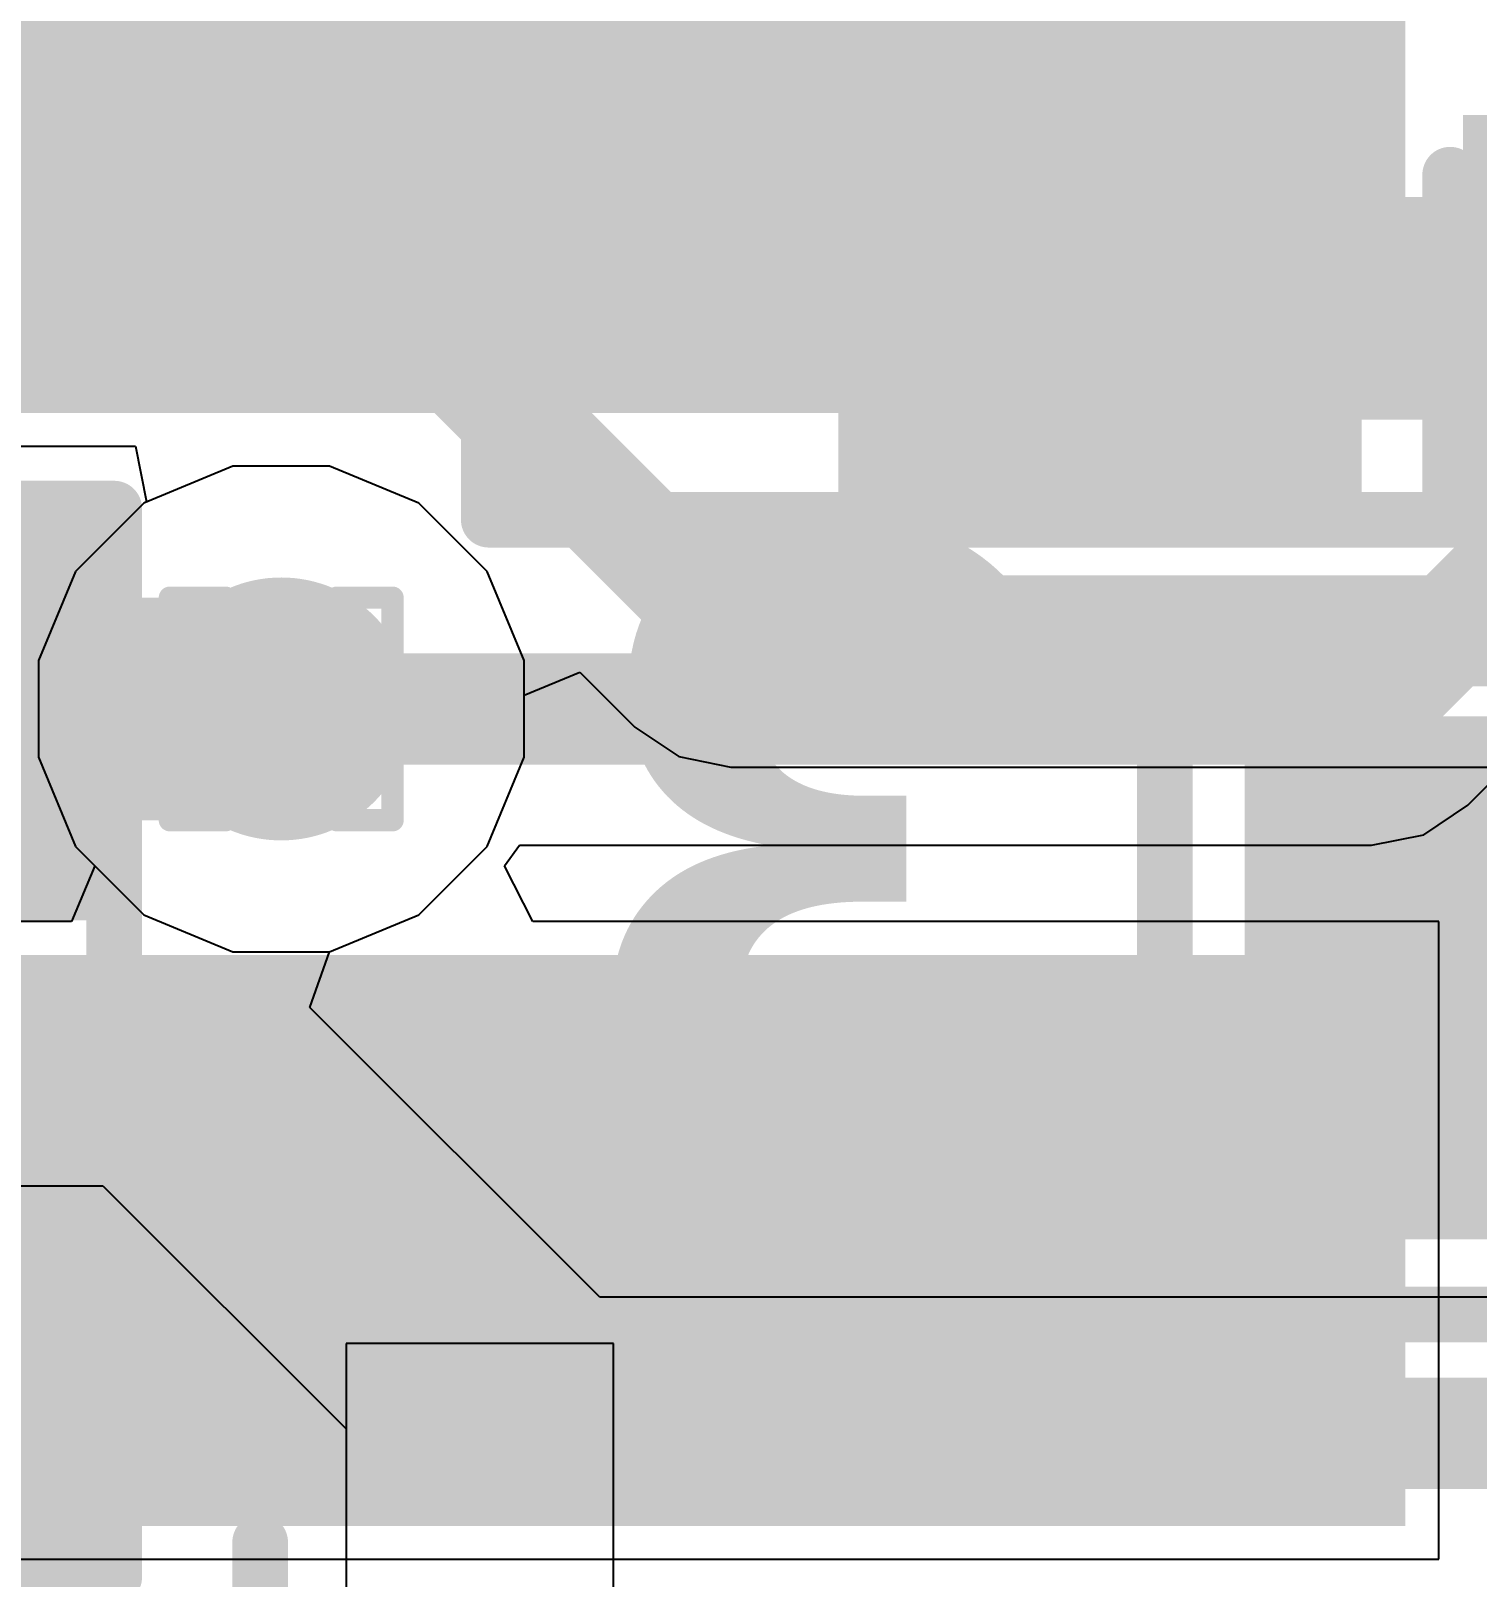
# Model space of a CAD drawing. Header units: inches. Extents: x -6 to 328, y -6 to 90.
# Drawn here: x 8.486 to 11.785, y 17.693 to 21.222 of the extents above; entities that cross this region are included whole.
import ezdxf

# ---------------------------------------------------------------- set-up
doc = ezdxf.new("R2010")
doc.units = ezdxf.units.IN
for name, color, linetype in [('Bottom Layer', 5, 'Continuous'), ('Bottom Overlay', 54, 'Continuous'), ('Bottom Paste', 16, 'Continuous'), ('Bottom Solder', 6, 'Continuous'), ('Drill Drawing', 1, 'Continuous'), ('GND', 76, 'Continuous'), ('PWR', 16, 'Continuous'), ('Top Layer', 1, 'Continuous'), ('Top Overlay', 2, 'Continuous'), ('Top Paste', 8, 'Continuous'), ('Top Solder', 216, 'Continuous'), ('Via Holes', 16, 'Continuous')]:
    doc.layers.add(name, color=color, linetype=linetype)
doc.styles.add('Arial_Bold', font='', dxfattribs={"height": 0.2})
doc.styles.get('Arial_Bold').set_extended_font_data('Arial', bold=True)

# ---------------------------------------------------------------- blocks, each defined once
blk = doc.blocks.new('R___0603_B_25')
at = {"layer": 'Bottom Layer'}
for points in [[(-1.143, -0.4445), (-1.143, 0.4445), (-0.381, 0.4445), (-0.381, -0.4445)], [(0.381, -0.4445), (0.381, 0.4445), (1.143, 0.4445), (1.143, -0.4445)]]:
    blk.add_hatch(color=5, dxfattribs=at).paths.add_polyline_path(points)
at = {"layer": 'Bottom Paste'}
for points in [[(-1.143, -0.4445), (-1.143, 0.4445), (-0.381, 0.4445), (-0.381, -0.4445)], [(0.381, -0.4445), (0.381, 0.4445), (1.143, 0.4445), (1.143, -0.4445)]]:
    blk.add_hatch(color=16, dxfattribs=at).paths.add_polyline_path(points)
at = {"layer": 'Bottom Solder'}
for points in [[(-1.2446, -0.5461), (-1.2446, 0.5461), (-0.2794, 0.5461), (-0.2794, -0.5461)], [(0.2794, -0.5461), (0.2794, 0.5461), (1.2446, 0.5461), (1.2446, -0.5461)]]:
    blk.add_hatch(color=6, dxfattribs=at).paths.add_polyline_path(points)
at = {"layer": 'Bottom Overlay'}
for points in [[(1.2192, 0.5334, 0.127, 0.127, 0), (-1.2192, 0.5334, 0.127, 0.127, 0)], [(-1.2192, -0.5334, 0.127, 0.127, 0), (-1.2192, 0.5334, 0.127, 0.127, 0)], [(1.2192, -0.5334, 0.127, 0.127, 0), (1.2192, 0.5334, 0.127, 0.127, 0)], [(1.2192, -0.5334, 0.127, 0.127, 0), (-1.2192, -0.5334, 0.127, 0.127, 0)]]:
    blk.add_lwpolyline(points, format="xyseb", dxfattribs=at)
for points in [[(-1.25095, 0.5334, 0.0635, 0.0635, 1), (-1.18745, 0.5334, 0.0635, 0.0635, 1)], [(-1.25095, 0.5334, 0.0635, 0.0635, 1), (-1.18745, 0.5334, 0.0635, 0.0635, 1)], [(1.18745, 0.5334, 0.0635, 0.0635, 1), (1.25095, 0.5334, 0.0635, 0.0635, 1)], [(1.18745, 0.5334, 0.0635, 0.0635, 1), (1.25095, 0.5334, 0.0635, 0.0635, 1)], [(-1.25095, -0.5334, 0.0635, 0.0635, 1), (-1.18745, -0.5334, 0.0635, 0.0635, 1)], [(-1.25095, -0.5334, 0.0635, 0.0635, 1), (-1.18745, -0.5334, 0.0635, 0.0635, 1)], [(1.18745, -0.5334, 0.0635, 0.0635, 1), (1.25095, -0.5334, 0.0635, 0.0635, 1)], [(1.18745, -0.5334, 0.0635, 0.0635, 1), (1.25095, -0.5334, 0.0635, 0.0635, 1)]]:
    blk.add_lwpolyline(points, format="xyseb", close=True, dxfattribs=at)
blk = doc.blocks.new('HR963370A_51')
at = {"layer": 'Top Layer'}
for points in [[(-6, 6.15), (-7.1, 6.15), (-7.1, 10.35), (-6, 10.35)], [(-3.46, 6.15), (-4.56, 6.15), (-4.56, 10.35), (-3.46, 10.35)]]:
    blk.add_hatch(color=1, dxfattribs=at).paths.add_polyline_path(points)
at = {"layer": 'Top Paste'}
for points in [[(-6, 6.15), (-7.1, 6.15), (-7.1, 10.35), (-6, 10.35)], [(-3.46, 6.15), (-4.56, 6.15), (-4.56, 10.35), (-3.46, 10.35)]]:
    blk.add_hatch(color=8, dxfattribs=at).paths.add_polyline_path(points)
at = {"layer": 'Top Solder'}
for points in [[(-5.8984, 6.0484), (-7.2016, 6.0484), (-7.2016, 10.4516), (-5.8984, 10.4516)], [(-3.3584, 6.0484), (-4.6616, 6.0484), (-4.6616, 10.4516), (-3.3584, 10.4516)]]:
    blk.add_hatch(color=216, dxfattribs=at).paths.add_polyline_path(points)
at = {"layer": 'Top Overlay'}
blk.add_lwpolyline([(-8.1788, 8.6614, 0.127, 0.127, 0), (-7.239, 8.6614, 0.127, 0.127, 0)], format="xyseb", dxfattribs=at)
blk.add_lwpolyline([(-7.2707, 8.6614, 0.0635, 0.0635, 1), (-7.2072, 8.6614, 0.0635, 0.0635, 1)], format="xyseb", close=True, dxfattribs=at)
blk = doc.blocks.new('C___0603_B_73')
at = {"layer": 'Bottom Layer'}
for points in [[(-1.143, -0.4445), (-1.143, 0.4445), (-0.381, 0.4445), (-0.381, -0.4445)], [(0.381, -0.4445), (0.381, 0.4445), (1.143, 0.4445), (1.143, -0.4445)]]:
    blk.add_hatch(color=5, dxfattribs=at).paths.add_polyline_path(points)
at = {"layer": 'Bottom Paste'}
for points in [[(-1.143, -0.4445), (-1.143, 0.4445), (-0.381, 0.4445), (-0.381, -0.4445)], [(0.381, -0.4445), (0.381, 0.4445), (1.143, 0.4445), (1.143, -0.4445)]]:
    blk.add_hatch(color=16, dxfattribs=at).paths.add_polyline_path(points)
at = {"layer": 'Bottom Solder'}
for points in [[(-1.203, -0.5045), (-1.203, 0.5045), (-0.321, 0.5045), (-0.321, -0.5045)], [(0.321, -0.5045), (0.321, 0.5045), (1.203, 0.5045), (1.203, -0.5045)]]:
    blk.add_hatch(color=6, dxfattribs=at).paths.add_polyline_path(points)
at = {"layer": 'Bottom Overlay'}
for points in [[(-1.2446, 0.5334, 0.127, 0.127, 0), (-0.4572, 0.5334, 0.127, 0.127, 0)], [(-1.2446, 0.5334, 0.127, 0.127, 0), (-1.2446, -0.5334, 0.127, 0.127, 0)], [(0.4572, 0.5334, 0.127, 0.127, 0), (1.2446, 0.5334, 0.127, 0.127, 0)], [(1.2446, 0.5334, 0.127, 0.127, 0), (1.2446, -0.5334, 0.127, 0.127, 0)], [(-1.2446, -0.5334, 0.127, 0.127, 0), (-0.4572, -0.5334, 0.127, 0.127, 0)], [(0.4572, -0.5334, 0.127, 0.127, 0), (1.2446, -0.5334, 0.127, 0.127, 0)]]:
    blk.add_lwpolyline(points, format="xyseb", dxfattribs=at)
for points in [[(-1.2764, 0.5334, 0.0635, 0.0635, 1), (-1.2128, 0.5334, 0.0635, 0.0635, 1)], [(-1.2764, 0.5334, 0.0635, 0.0635, 1), (-1.2128, 0.5334, 0.0635, 0.0635, 1)], [(-0.4889, 0.5334, 0.0635, 0.0635, 1), (-0.4254, 0.5334, 0.0635, 0.0635, 1)], [(0.4254, 0.5334, 0.0635, 0.0635, 1), (0.4889, 0.5334, 0.0635, 0.0635, 1)], [(1.2128, 0.5334, 0.0635, 0.0635, 1), (1.2764, 0.5334, 0.0635, 0.0635, 1)], [(1.2128, 0.5334, 0.0635, 0.0635, 1), (1.2764, 0.5334, 0.0635, 0.0635, 1)], [(-1.2764, -0.5334, 0.0635, 0.0635, 1), (-1.2128, -0.5334, 0.0635, 0.0635, 1)], [(-1.2764, -0.5334, 0.0635, 0.0635, 1), (-1.2128, -0.5334, 0.0635, 0.0635, 1)], [(-0.4889, -0.5334, 0.0635, 0.0635, 1), (-0.4254, -0.5334, 0.0635, 0.0635, 1)], [(0.4254, -0.5334, 0.0635, 0.0635, 1), (0.4889, -0.5334, 0.0635, 0.0635, 1)], [(1.2128, -0.5334, 0.0635, 0.0635, 1), (1.2764, -0.5334, 0.0635, 0.0635, 1)], [(1.2128, -0.5334, 0.0635, 0.0635, 1), (1.2764, -0.5334, 0.0635, 0.0635, 1)]]:
    blk.add_lwpolyline(points, format="xyseb", close=True, dxfattribs=at)
blk = doc.blocks.new('C___0603_B_74')
at = {"layer": 'Bottom Layer'}
for points in [[(-1.143, -0.4445), (-1.143, 0.4445), (-0.381, 0.4445), (-0.381, -0.4445)], [(0.381, -0.4445), (0.381, 0.4445), (1.143, 0.4445), (1.143, -0.4445)]]:
    blk.add_hatch(color=5, dxfattribs=at).paths.add_polyline_path(points)
at = {"layer": 'Bottom Paste'}
for points in [[(-1.143, -0.4445), (-1.143, 0.4445), (-0.381, 0.4445), (-0.381, -0.4445)], [(0.381, -0.4445), (0.381, 0.4445), (1.143, 0.4445), (1.143, -0.4445)]]:
    blk.add_hatch(color=16, dxfattribs=at).paths.add_polyline_path(points)
at = {"layer": 'Bottom Solder'}
for points in [[(-1.203, -0.5045), (-1.203, 0.5045), (-0.321, 0.5045), (-0.321, -0.5045)], [(0.321, -0.5045), (0.321, 0.5045), (1.203, 0.5045), (1.203, -0.5045)]]:
    blk.add_hatch(color=6, dxfattribs=at).paths.add_polyline_path(points)
at = {"layer": 'Bottom Overlay'}
for points in [[(-0.4572, 0.5334, 0.127, 0.127, 0), (-1.2446, 0.5334, 0.127, 0.127, 0)], [(-1.2446, 0.5334, 0.127, 0.127, 0), (-1.2446, -0.5334, 0.127, 0.127, 0)], [(1.2446, 0.5334, 0.127, 0.127, 0), (0.4572, 0.5334, 0.127, 0.127, 0)], [(1.2446, 0.5334, 0.127, 0.127, 0), (1.2446, -0.5334, 0.127, 0.127, 0)], [(-0.4572, -0.5334, 0.127, 0.127, 0), (-1.2446, -0.5334, 0.127, 0.127, 0)], [(1.2446, -0.5334, 0.127, 0.127, 0), (0.4572, -0.5334, 0.127, 0.127, 0)]]:
    blk.add_lwpolyline(points, format="xyseb", dxfattribs=at)
for points in [[(-1.2764, 0.5334, 0.0635, 0.0635, 1), (-1.2128, 0.5334, 0.0635, 0.0635, 1)], [(-1.2764, 0.5334, 0.0635, 0.0635, 1), (-1.2128, 0.5334, 0.0635, 0.0635, 1)], [(-0.4889, 0.5334, 0.0635, 0.0635, 1), (-0.4254, 0.5334, 0.0635, 0.0635, 1)], [(0.4254, 0.5334, 0.0635, 0.0635, 1), (0.4889, 0.5334, 0.0635, 0.0635, 1)], [(1.2128, 0.5334, 0.0635, 0.0635, 1), (1.2764, 0.5334, 0.0635, 0.0635, 1)], [(1.2128, 0.5334, 0.0635, 0.0635, 1), (1.2764, 0.5334, 0.0635, 0.0635, 1)], [(-1.2764, -0.5334, 0.0635, 0.0635, 1), (-1.2128, -0.5334, 0.0635, 0.0635, 1)], [(-1.2764, -0.5334, 0.0635, 0.0635, 1), (-1.2128, -0.5334, 0.0635, 0.0635, 1)], [(-0.4889, -0.5334, 0.0635, 0.0635, 1), (-0.4254, -0.5334, 0.0635, 0.0635, 1)], [(0.4254, -0.5334, 0.0635, 0.0635, 1), (0.4889, -0.5334, 0.0635, 0.0635, 1)], [(1.2128, -0.5334, 0.0635, 0.0635, 1), (1.2764, -0.5334, 0.0635, 0.0635, 1)], [(1.2128, -0.5334, 0.0635, 0.0635, 1), (1.2764, -0.5334, 0.0635, 0.0635, 1)]]:
    blk.add_lwpolyline(points, format="xyseb", close=True, dxfattribs=at)
blk = doc.blocks.new('C___0603_B_77')
at = {"layer": 'Bottom Layer'}
for points in [[(-1.143, -0.4445), (-1.143, 0.4445), (-0.381, 0.4445), (-0.381, -0.4445)], [(0.381, -0.4445), (0.381, 0.4445), (1.143, 0.4445), (1.143, -0.4445)]]:
    blk.add_hatch(color=5, dxfattribs=at).paths.add_polyline_path(points)
at = {"layer": 'Bottom Paste'}
for points in [[(-1.143, -0.4445), (-1.143, 0.4445), (-0.381, 0.4445), (-0.381, -0.4445)], [(0.381, -0.4445), (0.381, 0.4445), (1.143, 0.4445), (1.143, -0.4445)]]:
    blk.add_hatch(color=16, dxfattribs=at).paths.add_polyline_path(points)
at = {"layer": 'Bottom Solder'}
for points in [[(-1.203, -0.5045), (-1.203, 0.5045), (-0.321, 0.5045), (-0.321, -0.5045)], [(0.321, -0.5045), (0.321, 0.5045), (1.203, 0.5045), (1.203, -0.5045)]]:
    blk.add_hatch(color=6, dxfattribs=at).paths.add_polyline_path(points)
at = {"layer": 'Bottom Overlay'}
for points in [[(-1.2446, -0.5334, 0.127, 0.127, 0), (-1.2446, 0.5334, 0.127, 0.127, 0)], [(-0.4572, 0.5334, 0.127, 0.127, 0), (-1.2446, 0.5334, 0.127, 0.127, 0)], [(1.2446, 0.5334, 0.127, 0.127, 0), (0.4572, 0.5334, 0.127, 0.127, 0)], [(1.2446, -0.5334, 0.127, 0.127, 0), (1.2446, 0.5334, 0.127, 0.127, 0)], [(-0.4572, -0.5334, 0.127, 0.127, 0), (-1.2446, -0.5334, 0.127, 0.127, 0)], [(1.2446, -0.5334, 0.127, 0.127, 0), (0.4572, -0.5334, 0.127, 0.127, 0)]]:
    blk.add_lwpolyline(points, format="xyseb", dxfattribs=at)
for points in [[(-1.2764, 0.5334, 0.0635, 0.0635, 1), (-1.2128, 0.5334, 0.0635, 0.0635, 1)], [(-1.2764, 0.5334, 0.0635, 0.0635, 1), (-1.2128, 0.5334, 0.0635, 0.0635, 1)], [(-0.4889, 0.5334, 0.0635, 0.0635, 1), (-0.4254, 0.5334, 0.0635, 0.0635, 1)], [(0.4254, 0.5334, 0.0635, 0.0635, 1), (0.4889, 0.5334, 0.0635, 0.0635, 1)], [(1.2128, 0.5334, 0.0635, 0.0635, 1), (1.2764, 0.5334, 0.0635, 0.0635, 1)], [(1.2128, 0.5334, 0.0635, 0.0635, 1), (1.2764, 0.5334, 0.0635, 0.0635, 1)], [(-1.2764, -0.5334, 0.0635, 0.0635, 1), (-1.2128, -0.5334, 0.0635, 0.0635, 1)], [(-1.2764, -0.5334, 0.0635, 0.0635, 1), (-1.2128, -0.5334, 0.0635, 0.0635, 1)], [(-0.4889, -0.5334, 0.0635, 0.0635, 1), (-0.4254, -0.5334, 0.0635, 0.0635, 1)], [(0.4254, -0.5334, 0.0635, 0.0635, 1), (0.4889, -0.5334, 0.0635, 0.0635, 1)], [(1.2128, -0.5334, 0.0635, 0.0635, 1), (1.2764, -0.5334, 0.0635, 0.0635, 1)], [(1.2128, -0.5334, 0.0635, 0.0635, 1), (1.2764, -0.5334, 0.0635, 0.0635, 1)]]:
    blk.add_lwpolyline(points, format="xyseb", close=True, dxfattribs=at)

msp = doc.modelspace()

# ---------------------------------------------------------------- hatches: boundary and pattern name
at = {"layer": 'Bottom Layer'}
h = msp.add_hatch(color=5, dxfattribs=at)
edge = h.paths.add_edge_path()
edge.add_arc((9.0566, 19.6746), 0.3, 0, 360)
at = {"layer": 'GND'}
h = msp.add_hatch(color=76, dxfattribs=at)
edge = h.paths.add_edge_path()
edge.add_arc((9.0566, 19.6746), 0.3, 0, 360)
at = {"layer": 'PWR'}
h = msp.add_hatch(color=16, dxfattribs=at)
edge = h.paths.add_edge_path()
edge.add_arc((9.0566, 19.6746), 0.3, 0, 360)
at = {"layer": 'Top Layer'}
h = msp.add_hatch(color=1, dxfattribs=at)
edge = h.paths.add_edge_path()
edge.add_arc((9.0566, 19.6746), 0.3, 0, 360)
at = {"layer": 'Via Holes'}
h = msp.add_hatch(color=7, dxfattribs=at)
edge = h.paths.add_edge_path()
edge.add_arc((9.0566, 19.6746), 0.15, 0, 360)

# ---------------------------------------------------------------- linework, layer by layer
at = {"layer": 'Bottom Layer'}
for p, q in [((9.6106, 19.7059), (9.7376, 19.7585)), ((9.7376, 19.7585), (9.863, 19.6331)), ((9.6106, 19.5644), (9.6106, 19.7059)), ((9.863, 19.6331), (9.9638, 19.5658)), ((9.5262, 19.3608), (9.6106, 19.5644)), ((9.9638, 19.5658), (10.0827, 19.5421)), ((10.0827, 19.5421), (12.7662, 19.5421)), ((9.3704, 19.205), (9.5262, 19.3608)), ((9.1668, 19.1206), (9.3704, 19.205)), ((9.1217, 18.9936), (9.1668, 19.1206)), ((9.7833, 18.3321), (9.1217, 18.9936)), ((7.1103, 18.5864), (8.65, 18.5864)), ((8.65, 18.5864), (9.205, 18.0314)), ((12.717, 18.3321), (9.7833, 18.3321)), ((9.205, 18.2267), (9.205, 17.3667)), ((9.8144, 18.2267), (9.205, 18.2267)), ((9.8144, 17.3667), (9.8144, 18.2267)), ((9.205, 18.0314), (9.205, 17.3667))]:
    msp.add_line(p, q, dxfattribs=at)
for points in [[(6.7411, 20.7981, 0.254, 0.254, 0), (9.1375, 20.7981, 0.254, 0.254, 0)], [(9.1375, 20.7981, 0.254, 0.254, 0), (10.0827, 19.8529, 0.254, 0.254, 0)], [(10.9244, 20.589, 0.508, 0.508, 0), (12.257, 20.589, 0.508, 0.508, 0)], [(10.0827, 19.8529, 0.254, 0.254, 0), (13.586, 19.8529, 0.254, 0.254, 0)], [(8.1422, 19.6746, 0.508, 0.508, 0), (9.0566, 19.6746, 0.508, 0.508, 0)], [(11.801, 19.061, 0.254, 0.254, 0), (12.182, 19.061, 0.254, 0.254, 0)], [(6.9815, 18.8972, 0.254, 0.254, 0), (8.7787, 18.8972, 0.254, 0.254, 0)], [(8.7787, 18.8972, 0.254, 0.254, 0), (9.6545, 18.0213, 0.254, 0.254, 0)], [(9.6545, 18.0213, 0.254, 0.254, 0), (14.8241, 18.0213, 0.254, 0.254, 0)]]:
    msp.add_lwpolyline(points, format="xyseb", dxfattribs=at)
for points in [[(9.074, 20.7981, 0.127, 0.127, 1), (9.201, 20.7981, 0.127, 0.127, 1)], [(9.074, 20.7981, 0.127, 0.127, 1), (9.201, 20.7981, 0.127, 0.127, 1)], [(10.7974, 20.589, 0.254, 0.254, 1), (11.0514, 20.589, 0.254, 0.254, 1)], [(10.0192, 19.8529, 0.127, 0.127, 1), (10.1462, 19.8529, 0.127, 0.127, 1)], [(10.0192, 19.8529, 0.127, 0.127, 1), (10.1462, 19.8529, 0.127, 0.127, 1)], [(8.9296, 19.6746, 0.254, 0.254, 1), (9.1836, 19.6746, 0.254, 0.254, 1)], [(11.7375, 19.061, 0.127, 0.127, 1), (11.8645, 19.061, 0.127, 0.127, 1)], [(8.7152, 18.8972, 0.127, 0.127, 1), (8.8422, 18.8972, 0.127, 0.127, 1)], [(8.7152, 18.8972, 0.127, 0.127, 1), (8.8422, 18.8972, 0.127, 0.127, 1)], [(9.591, 18.0213, 0.127, 0.127, 1), (9.718, 18.0213, 0.127, 0.127, 1)], [(9.591, 18.0213, 0.127, 0.127, 1), (9.718, 18.0213, 0.127, 0.127, 1)]]:
    msp.add_lwpolyline(points, format="xyseb", close=True, dxfattribs=at)
at = {"layer": 'Bottom Overlay'}
for points in [[(9.5302, 20.1064, 0.127, 0.127, 0), (9.5302, 22.7988, 0.127, 0.127, 0)], [(9.5302, 20.1064, 0.127, 0.127, 0), (12.7904, 20.1064, 0.127, 0.127, 0)], [(11.0722, 19.8549, 0.127, 0.127, 0), (13.8076, 19.8549, 0.127, 0.127, 0)], [(11.0722, 18.293, 0.127, 0.127, 0), (11.0722, 19.8549, 0.127, 0.127, 0)], [(11.0722, 18.293, 0.127, 0.127, 0), (14.5684, 18.293, 0.127, 0.127, 0)]]:
    msp.add_lwpolyline(points, format="xyseb", dxfattribs=at)
for points in [[(9.4984, 20.1064, 0.0635, 0.0635, 1), (9.5619, 20.1064, 0.0635, 0.0635, 1)], [(9.4984, 20.1064, 0.0635, 0.0635, 1), (9.5619, 20.1064, 0.0635, 0.0635, 1)], [(11.0404, 19.8549, 0.0635, 0.0635, 1), (11.1039, 19.8549, 0.0635, 0.0635, 1)], [(11.0404, 19.8549, 0.0635, 0.0635, 1), (11.1039, 19.8549, 0.0635, 0.0635, 1)], [(11.0404, 18.293, 0.0635, 0.0635, 1), (11.1039, 18.293, 0.0635, 0.0635, 1)], [(11.0404, 18.293, 0.0635, 0.0635, 1), (11.1039, 18.293, 0.0635, 0.0635, 1)]]:
    msp.add_lwpolyline(points, format="xyseb", close=True, dxfattribs=at)
at = {"layer": 'Drill Drawing'}
for points in [[(8.8026, 19.8016, 0.0508, 0.0508, 0), (8.8026, 19.9286, 0.0508, 0.0508, 0)], [(8.8026, 19.9286, 0.0508, 0.0508, 0), (8.9296, 19.9286, 0.0508, 0.0508, 0)], [(8.9296, 19.9286, 0.0508, 0.0508, 0), (9.0566, 19.8016, 0.0508, 0.0508, 0)], [(9.0566, 19.8016, 0.0508, 0.0508, 0), (9.1836, 19.9286, 0.0508, 0.0508, 0)], [(9.1836, 19.9286, 0.0508, 0.0508, 0), (9.3106, 19.9286, 0.0508, 0.0508, 0)], [(9.3106, 19.8016, 0.0508, 0.0508, 0), (9.3106, 19.9286, 0.0508, 0.0508, 0)], [(8.8026, 19.8016, 0.0508, 0.0508, 0), (8.9296, 19.6746, 0.0508, 0.0508, 0)], [(9.1836, 19.6746, 0.0508, 0.0508, 0), (9.3106, 19.8016, 0.0508, 0.0508, 0)], [(8.8026, 19.5476, 0.0508, 0.0508, 0), (8.9296, 19.6746, 0.0508, 0.0508, 0)], [(9.1836, 19.6746, 0.0508, 0.0508, 0), (9.3106, 19.5476, 0.0508, 0.0508, 0)], [(8.8026, 19.4206, 0.0508, 0.0508, 0), (8.8026, 19.5476, 0.0508, 0.0508, 0)], [(8.9296, 19.4206, 0.0508, 0.0508, 0), (9.0566, 19.5476, 0.0508, 0.0508, 0)], [(9.0566, 19.5476, 0.0508, 0.0508, 0), (9.1836, 19.4206, 0.0508, 0.0508, 0)], [(9.3106, 19.4206, 0.0508, 0.0508, 0), (9.3106, 19.5476, 0.0508, 0.0508, 0)], [(8.8026, 19.4206, 0.0508, 0.0508, 0), (8.9296, 19.4206, 0.0508, 0.0508, 0)], [(9.1836, 19.4206, 0.0508, 0.0508, 0), (9.3106, 19.4206, 0.0508, 0.0508, 0)]]:
    msp.add_lwpolyline(points, format="xyseb", dxfattribs=at)
for points in [[(8.7899, 19.9286, 0.0254, 0.0254, 1), (8.8153, 19.9286, 0.0254, 0.0254, 1)], [(8.7899, 19.9286, 0.0254, 0.0254, 1), (8.8153, 19.9286, 0.0254, 0.0254, 1)], [(8.9169, 19.9286, 0.0254, 0.0254, 1), (8.9423, 19.9286, 0.0254, 0.0254, 1)], [(8.9169, 19.9286, 0.0254, 0.0254, 1), (8.9423, 19.9286, 0.0254, 0.0254, 1)], [(9.1709, 19.9286, 0.0254, 0.0254, 1), (9.1963, 19.9286, 0.0254, 0.0254, 1)], [(9.1709, 19.9286, 0.0254, 0.0254, 1), (9.1963, 19.9286, 0.0254, 0.0254, 1)], [(9.2979, 19.9286, 0.0254, 0.0254, 1), (9.3233, 19.9286, 0.0254, 0.0254, 1)], [(9.2979, 19.9286, 0.0254, 0.0254, 1), (9.3233, 19.9286, 0.0254, 0.0254, 1)], [(8.7899, 19.8016, 0.0254, 0.0254, 1), (8.8153, 19.8016, 0.0254, 0.0254, 1)], [(8.7899, 19.8016, 0.0254, 0.0254, 1), (8.8153, 19.8016, 0.0254, 0.0254, 1)], [(9.0439, 19.8016, 0.0254, 0.0254, 1), (9.0693, 19.8016, 0.0254, 0.0254, 1)], [(9.0439, 19.8016, 0.0254, 0.0254, 1), (9.0693, 19.8016, 0.0254, 0.0254, 1)], [(9.2979, 19.8016, 0.0254, 0.0254, 1), (9.3233, 19.8016, 0.0254, 0.0254, 1)], [(9.2979, 19.8016, 0.0254, 0.0254, 1), (9.3233, 19.8016, 0.0254, 0.0254, 1)], [(8.9169, 19.6746, 0.0254, 0.0254, 1), (8.9423, 19.6746, 0.0254, 0.0254, 1)], [(8.9169, 19.6746, 0.0254, 0.0254, 1), (8.9423, 19.6746, 0.0254, 0.0254, 1)], [(9.1709, 19.6746, 0.0254, 0.0254, 1), (9.1963, 19.6746, 0.0254, 0.0254, 1)], [(9.1709, 19.6746, 0.0254, 0.0254, 1), (9.1963, 19.6746, 0.0254, 0.0254, 1)], [(8.7899, 19.5476, 0.0254, 0.0254, 1), (8.8153, 19.5476, 0.0254, 0.0254, 1)], [(8.7899, 19.5476, 0.0254, 0.0254, 1), (8.8153, 19.5476, 0.0254, 0.0254, 1)], [(9.0439, 19.5476, 0.0254, 0.0254, 1), (9.0693, 19.5476, 0.0254, 0.0254, 1)], [(9.0439, 19.5476, 0.0254, 0.0254, 1), (9.0693, 19.5476, 0.0254, 0.0254, 1)], [(9.2979, 19.5476, 0.0254, 0.0254, 1), (9.3233, 19.5476, 0.0254, 0.0254, 1)], [(9.2979, 19.5476, 0.0254, 0.0254, 1), (9.3233, 19.5476, 0.0254, 0.0254, 1)], [(8.7899, 19.4206, 0.0254, 0.0254, 1), (8.8153, 19.4206, 0.0254, 0.0254, 1)], [(8.7899, 19.4206, 0.0254, 0.0254, 1), (8.8153, 19.4206, 0.0254, 0.0254, 1)], [(8.9169, 19.4206, 0.0254, 0.0254, 1), (8.9423, 19.4206, 0.0254, 0.0254, 1)], [(8.9169, 19.4206, 0.0254, 0.0254, 1), (8.9423, 19.4206, 0.0254, 0.0254, 1)], [(9.1709, 19.4206, 0.0254, 0.0254, 1), (9.1963, 19.4206, 0.0254, 0.0254, 1)], [(9.1709, 19.4206, 0.0254, 0.0254, 1), (9.1963, 19.4206, 0.0254, 0.0254, 1)], [(9.2979, 19.4206, 0.0254, 0.0254, 1), (9.3233, 19.4206, 0.0254, 0.0254, 1)], [(9.2979, 19.4206, 0.0254, 0.0254, 1), (9.3233, 19.4206, 0.0254, 0.0254, 1)]]:
    msp.add_lwpolyline(points, format="xyseb", close=True, dxfattribs=at)
at = {"layer": 'GND'}
for p, q in [((8.9464, 20.2286), (8.7428, 20.1443)), ((9.1668, 20.2286), (8.9464, 20.2286)), ((9.3704, 20.1443), (9.1668, 20.2286)), ((8.7428, 20.1443), (8.5869, 19.9884)), ((9.5262, 19.9884), (9.3704, 20.1443)), ((8.5869, 19.9884), (8.5026, 19.7848)), ((9.6106, 19.7848), (9.5262, 19.9884)), ((8.5026, 19.7848), (8.5026, 19.5644)), ((9.6106, 19.5644), (9.6106, 19.7848)), ((8.5026, 19.5644), (8.5869, 19.3608)), ((9.5262, 19.3608), (9.6106, 19.5644)), ((8.5869, 19.3608), (8.7428, 19.205)), ((9.3704, 19.205), (9.5262, 19.3608)), ((8.7428, 19.205), (8.9464, 19.1206)), ((9.1668, 19.1206), (9.3704, 19.205)), ((8.9464, 19.1206), (9.1668, 19.1206))]:
    msp.add_line(p, q, dxfattribs=at)
at = {"layer": 'PWR'}
for p, q in [((8.9464, 20.2286), (8.7428, 20.1443)), ((9.1668, 20.2286), (8.9464, 20.2286)), ((9.3704, 20.1443), (9.1668, 20.2286)), ((8.7428, 20.1443), (8.5869, 19.9884)), ((9.5262, 19.9884), (9.3704, 20.1443)), ((8.5869, 19.9884), (8.5026, 19.7848)), ((9.6106, 19.7848), (9.5262, 19.9884)), ((8.5026, 19.7848), (8.5026, 19.5644)), ((9.6106, 19.5644), (9.6106, 19.7848)), ((8.5026, 19.5644), (8.5869, 19.3608)), ((9.5262, 19.3608), (9.6106, 19.5644)), ((8.5869, 19.3608), (8.7428, 19.205)), ((9.3704, 19.205), (9.5262, 19.3608)), ((8.7428, 19.205), (8.9464, 19.1206)), ((9.1668, 19.1206), (9.3704, 19.205)), ((8.9464, 19.1206), (9.1668, 19.1206))]:
    msp.add_line(p, q, dxfattribs=at)
at = {"layer": 'Top Layer'}
for p, q in [((7.1422, 20.274), (8.7241, 20.274)), ((8.7241, 20.274), (8.7494, 20.147)), ((8.7428, 20.1443), (8.5869, 19.9884)), ((8.7494, 20.147), (8.7428, 20.1443)), ((8.5869, 19.9884), (8.5026, 19.7848)), ((11.764, 19.4549), (12.175, 19.8659)), ((8.5026, 19.7848), (8.5026, 19.5644)), ((8.5026, 19.5644), (8.5869, 19.3608)), ((11.6632, 19.3875), (11.764, 19.4549)), ((11.5442, 19.3639), (11.6632, 19.3875)), ((8.5869, 19.3608), (8.6311, 19.3166)), ((9.5658, 19.3166), (9.6, 19.3639)), ((9.6, 19.3639), (11.5442, 19.3639)), ((8.6311, 19.3166), (8.5785, 19.1896)), ((9.6306, 19.1896), (9.5658, 19.3166)), ((8.5785, 19.1896), (7.1422, 19.1896)), ((11.6978, 19.1896), (9.6306, 19.1896)), ((11.6978, 17.734), (11.6978, 19.1896)), ((7.1422, 17.734), (11.6978, 17.734))]:
    msp.add_line(p, q, dxfattribs=at)
for points in [[(11.5442, 19.6746, 0.254, 0.254, 0), (11.9552, 20.0856, 0.254, 0.254, 0)], [(9.0736, 19.6746, 0.254, 0.254, 0), (11.5442, 19.6746, 0.254, 0.254, 0)]]:
    msp.add_lwpolyline(points, format="xyseb", dxfattribs=at)
for points in [[(9.0101, 19.6746, 0.127, 0.127, 1), (9.1371, 19.6746, 0.127, 0.127, 1)], [(11.4807, 19.6746, 0.127, 0.127, 1), (11.6077, 19.6746, 0.127, 0.127, 1)], [(11.4807, 19.6746, 0.127, 0.127, 1), (11.6077, 19.6746, 0.127, 0.127, 1)]]:
    msp.add_lwpolyline(points, format="xyseb", close=True, dxfattribs=at)

# ---------------------------------------------------------------- block references
for name, p, rotation in [('HR963370A_51', (17.67, 25.0118), 90), ('C___0603_B_73', (10.9244, 21.351), 90), ('C___0603_B_77', (12.257, 21.351), 270), ('R___0603_B_25', (8.1422, 18.9126), 270), ('C___0603_B_74', (12.563, 19.061), 180)]:
    msp.add_blockref(name, p, dxfattribs=dict(rotation=rotation))

# ---------------------------------------------------------------- texts
at = {"layer": 'Bottom Overlay', "style": 'Arial_Bold', "text_generation_flag": 2}
msp.add_text('3', height=1.5, rotation=360, dxfattribs=at).set_placement((10.901, 18.5939))

doc.saveas('drawing.dxf')
